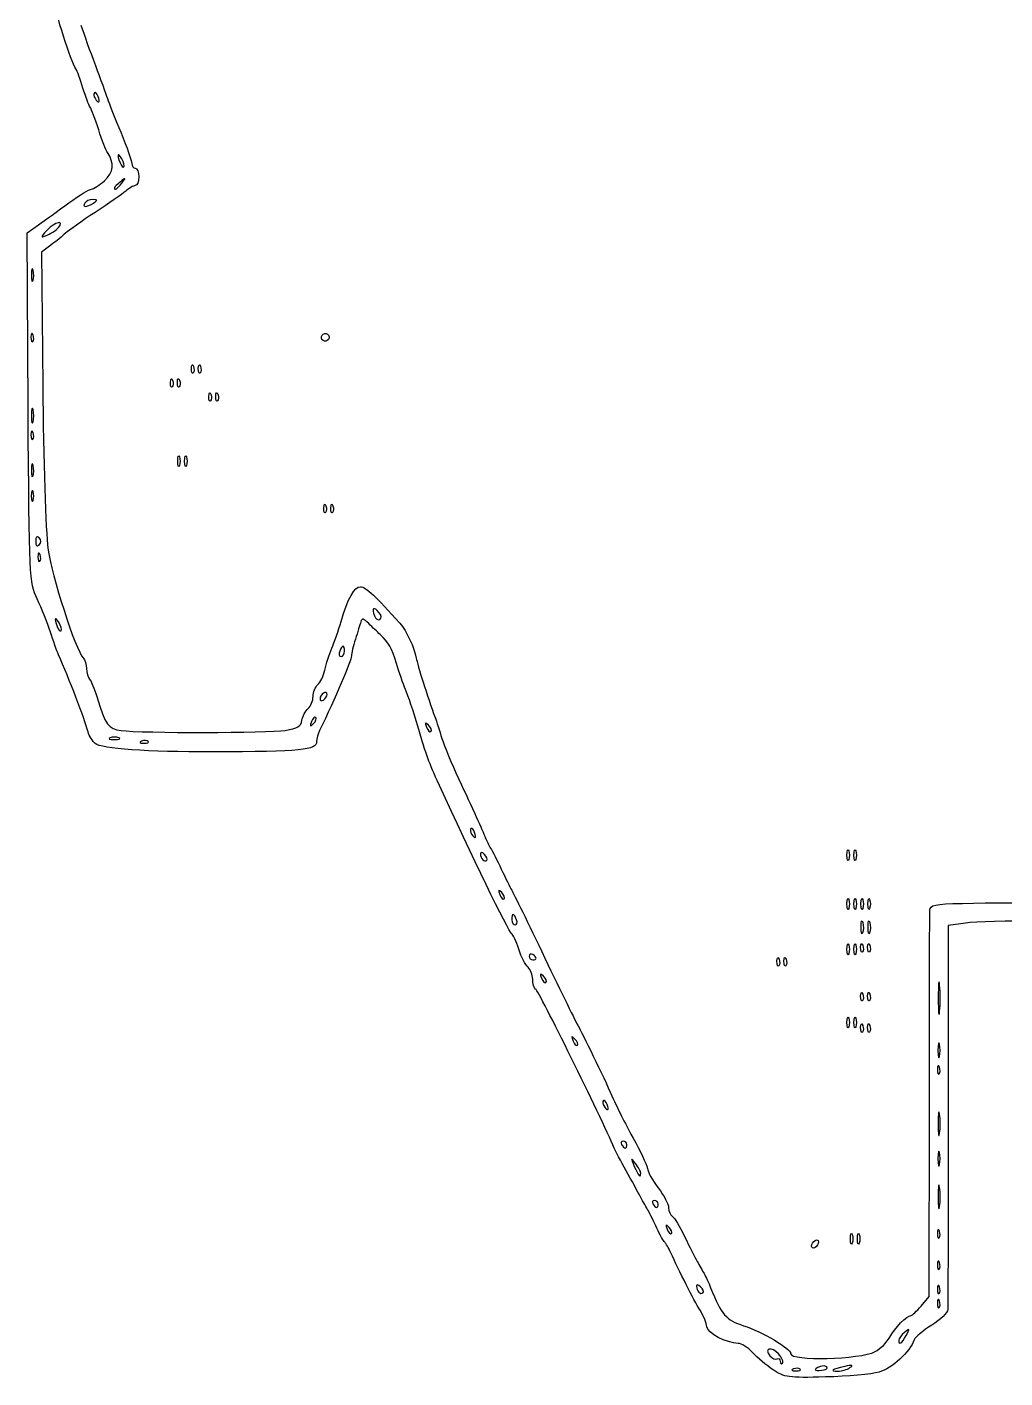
# Model space of a CAD drawing. Extents: x 1 to 569, y 1 to 773.
# Drawn here: x 0.9 to 281.5, y 1.1 to 388.5 of the extents above; entities that cross this region are included whole.
import ezdxf

# ---------------------------------------------------------------- set-up
doc = ezdxf.new("R2010")
doc.units = 0
doc.layers.add('Image', color=7, linetype='CONTINUOUS')

msp = doc.modelspace()

# ---------------------------------------------------------------- linework, layer by layer
at = {"layer": 'Image', "color": 7}
for points in [[(21.345016, 368.541965)], [(28.12199, 350.673887)], [(28.127465, 343.748912)], [(19.999936, 337.998928)], [(10.42245, 331.657541)], [(2.692982, 318.729959)], [(2.683105, 300.186546)], [(85.552511, 298.913643)], [(48.07879, 290.582407)], [(50.078783, 290.582407)], [(42.07881, 286.582422)], [(44.078803, 286.582422)], [(53.078774, 282.582438)], [(55.078768, 282.582438)], [(2.689317, 278.749117)], [(2.683105, 272.186639)], [(44.157753, 263.999162)], [(46.157747, 263.999162)], [(2.692982, 262.730136)], [(2.662272, 255.249188)], [(86.078672, 250.582538)], [(88.07866, 250.582538)], [(4.414272, 241.98494)], [(4.683099, 237.186748)], [(10.12204, 217.674308)], [(101.905736, 220.612491)], [(91.999708, 209.499334)], [(86.999721, 197.117406)], [(83.806607, 190.525857)], [(116.123718, 188.26607)], [(27.249913, 184.661694)], [(35.729052, 183.603537)], [(129.344668, 157.542628)], [(132.182907, 151.216188)], [(236.157136, 150.999522)], [(238.157125, 150.999522)], [(137.123651, 140.266223)], [(236.157136, 136.999564)], [(238.157125, 136.999564)], [(240.157121, 136.999564)], [(242.157117, 136.999564)], [(141.361175, 132.499578)], [(240.194111, 130.49959)], [(242.194092, 130.49959)], [(236.157136, 123.999608)], [(238.157125, 123.999608)], [(240.078221, 124.582934)], [(242.078217, 124.582934)], [(146.999529, 121.440594)], [(216.078298, 120.582949)], [(218.078294, 120.582949)], [(149.123613, 116.2663)], [(262.727631, 113.749638)], [(240.078221, 110.582976)], [(242.078217, 110.582976)], [(236.157136, 102.999675)], [(238.157125, 102.999675)], [(240.078221, 101.583005)], [(242.078217, 101.583005)], [(158.123366, 98.266358)], [(262.688271, 96.74969)], [(262.682226, 90.187211)], [(167.344542, 79.542878)], [(262.715406, 76.749759)], [(172.999449, 67.999785)], [(262.688489, 65.749792)], [(176.999433, 59.808679)], [(262.715406, 55.749826)], [(181.99942, 50.999837)], [(185.123497, 44.266501)], [(262.682226, 43.187337)], [(225.999274, 38.881848)], [(237.157131, 40.999871)], [(239.157127, 40.999871)], [(262.682226, 34.187381)], [(194.182711, 27.21658)], [(262.682226, 27.187405)], [(262.682226, 23.187428)], [(253.12773, 13.249983)], [(216.526197, 7.970299)], [(244.232286, 8.628122)], [(230.397965, 4.163912)], [(236.999241, 4.045712)], [(214.999367, 3.408139)], [(222.728459, 3.604113)]]:
    msp.add_lwpolyline(points, close=True, dxfattribs=at)
for points in [[(1.260191, 279.499115), (0.939403, 329.498958), (4.21969, 331.791648)], [(7.790181, 325.936184), (5.080395, 323.917063), (5.450088, 285.708143)], [(270.118873, 131.516054), (265.211511, 130.841116), (265.184436, 76.67053)], [(257.427758, 21.71183), (259.760408, 24.423664), (259.795508, 78.961622)]]:
    msp.add_lwpolyline(points, dxfattribs=at)
for points in [[(14.965108, 376.49881), (13.566304, 378.572373), (9.050348, 392.678223), (8.402105, 396.998741)], [(16.418932, 388.998764), (17.234036, 386.523772), (19.088993, 381.348789), (20.54106, 377.498804)], [(16.999946, 370.998822), (16.251808, 373.473814), (15.336131, 375.948806), (14.965108, 376.49881)], [(20.54106, 377.498804), (21.993127, 373.648819), (23.54729, 369.373832), (23.994756, 367.998832)], [(19.047748, 365.498842), (18.669594, 366.048838), (17.748083, 368.52383), (16.999946, 370.998822)], [(20.276268, 369.608492), (20.014141, 369.34636), (20.096291, 368.651952), (20.458823, 368.065364)], [(21.345016, 368.541965), (21.019332, 369.390677), (20.538395, 369.870616), (20.276268, 369.608492)], [(20.458823, 368.065364), (21.44487, 366.469909), (22.021198, 366.779861), (21.345016, 368.541965)], [(21.499931, 358.998861), (20.529385, 362.023856), (19.425903, 364.948847), (19.047748, 365.498842)], [(23.994756, 367.998832), (24.442223, 366.623839), (26.201435, 362.174463), (27.904117, 358.111328)], [(23.987809, 352.498886), (23.590022, 353.048882), (22.470477, 355.973873), (21.499931, 358.998861)], [(27.904117, 358.111328), (29.606798, 354.048201), (30.9999, 350.110714), (30.9999, 349.361354)], [(28.12199, 350.673887), (26.943149, 352.701093), (26.658482, 352.052233), (27.623458, 349.537551)], [(23.183738, 344.425605), (25.803448, 346.732657), (26.088468, 349.594416), (23.987809, 352.498886)], [(27.623458, 349.537551), (27.966403, 348.643854), (28.45765, 348.123295), (28.715118, 348.38077)], [(28.715118, 348.38077), (28.972586, 348.638236), (28.70572, 349.670143), (28.12199, 350.673887)], [(30.9999, 349.361354), (30.9999, 348.612009), (31.449899, 347.998901), (31.999898, 347.998901)], [(28.127465, 343.748912), (29.371332, 345.334962), (29.335962, 345.370332), (27.749911, 344.126468)], [(31.999898, 347.998901), (32.549896, 347.998901), (32.999894, 346.873897), (32.999894, 345.498904)], [(32.999894, 345.498904), (32.999894, 344.123911), (32.549896, 342.998914), (31.999898, 342.998914)], [(12.930565, 338.041625), (15.917388, 340.218133), (18.842379, 342.013132), (19.430544, 342.030517)], [(19.430544, 342.030517), (20.018709, 342.047917), (21.707645, 343.125694), (23.183738, 344.425605)], [(29.249906, 341.439564), (28.28741, 340.581927), (24.349922, 337.835031), (20.499934, 335.335349)], [(27.749911, 344.126468), (26.787414, 343.371618), (25.999917, 342.584121), (25.999917, 342.376476)], [(25.999917, 342.376476), (25.999917, 341.553436), (26.8211, 342.083167), (28.127465, 343.748912)], [(31.999898, 342.998914), (31.449899, 342.998914), (30.212403, 342.297202), (29.249906, 341.439564)], [(4.21969, 331.791648), (6.023847, 333.052626), (9.94374, 335.865117), (12.930565, 338.041625)], [(17.499944, 337.998928), (16.717764, 336.733329), (18.04157, 336.733329), (19.999936, 337.998928)], [(19.808954, 338.983615), (18.878916, 338.992015), (17.839862, 338.548924), (17.499944, 337.998928)], [(19.999936, 337.998928), (21.292619, 338.834328), (21.266224, 338.970415), (19.808954, 338.983615)], [(10.42245, 331.657541), (11.097045, 333.415505), (7.992685, 331.900015), (5.999448, 329.498313)], [(20.499934, 335.335349), (16.649947, 332.835652), (12.824959, 330.152543), (11.999962, 329.372875)], [(5.999448, 329.498313), (4.795613, 328.04778), (4.922, 328.006312), (7.276676, 329.079169)], [(7.276676, 329.079169), (8.713974, 329.734044), (10.129572, 330.894313), (10.42245, 331.657541)], [(11.999962, 329.372875), (11.174964, 328.593208), (9.280563, 327.04669), (7.790181, 325.936184)], [(2.692982, 318.729959), (2.439439, 319.702924), (2.215321, 319.148991), (2.194942, 317.498996)], [(2.655928, 315.729969), (2.92985, 316.406999), (2.946525, 317.756995), (2.692982, 318.729959)], [(2.194942, 317.498996), (2.174562, 315.849001), (2.382006, 315.052939), (2.655928, 315.729969)], [(2.078941, 299.582378), (2.03552, 298.528227), (2.271868, 297.937596), (2.604158, 298.269882)], [(2.683105, 300.186546), (2.36388, 300.984274), (2.126924, 300.747327), (2.078941, 299.582378)], [(2.604158, 298.269882), (2.936449, 298.602176), (2.971975, 299.464681), (2.683105, 300.186546)], [(85.552511, 298.913643), (85.230537, 299.434614), (85.393347, 300.124289), (85.914317, 300.446256)], [(87.085131, 298.551844), (86.564168, 298.229863), (85.874485, 298.392672), (85.552511, 298.913643)], [(85.914317, 300.446256), (86.435281, 300.768237), (87.124956, 300.605428), (87.446938, 300.084457)], [(87.446938, 300.084457), (87.768911, 299.563493), (87.606095, 298.873811), (87.085131, 298.551844)], [(48.604008, 289.269911), (48.271717, 288.937625), (48.035369, 289.528255), (48.07879, 290.582407)], [(48.078793, 290.582407), (48.126771, 291.747356), (48.363733, 291.984303), (48.682958, 291.186575)], [(48.682958, 291.186575), (48.971828, 290.46471), (48.936302, 289.602205), (48.604008, 289.269911)], [(50.604002, 289.269911), (50.271711, 288.937625), (50.035363, 289.528255), (50.078783, 290.582407)], [(50.078786, 290.582407), (50.126764, 291.747356), (50.363727, 291.984303), (50.682951, 291.186575)], [(50.682951, 291.186575), (50.971822, 290.46471), (50.936295, 289.602205), (50.604002, 289.269911)], [(42.078813, 286.582422), (42.12679, 287.747371), (42.363752, 287.984318), (42.682978, 287.18659)], [(42.682978, 287.18659), (42.971847, 286.464725), (42.936321, 285.602213), (42.604028, 285.269927)], [(44.078806, 286.582422), (44.126783, 287.747371), (44.363746, 287.984318), (44.682971, 287.18659)], [(44.682971, 287.18659), (44.971841, 286.464725), (44.936314, 285.602213), (44.604021, 285.269927)], [(5.450088, 285.708143), (5.65342, 264.693233), (6.32265, 243.674227), (6.937266, 238.999245)], [(42.604028, 285.269927), (42.271737, 284.93764), (42.035388, 285.528263), (42.07881, 286.582422)], [(44.604021, 285.269927), (44.271731, 284.93764), (44.035382, 285.528263), (44.078803, 286.582422)], [(53.078777, 282.582438), (53.126754, 283.747379), (53.363717, 283.984333), (53.682942, 283.186606)], [(53.682942, 283.186606), (53.971812, 282.464733), (53.936285, 281.602228), (53.603993, 281.269942)], [(55.078771, 282.582438), (55.126748, 283.747379), (55.36371, 283.984333), (55.682936, 283.186606)], [(55.682936, 283.186606), (55.971806, 282.464733), (55.936279, 281.602228), (55.603986, 281.269942)], [(3.875037, 224.499286), (1.595383, 229.467885), (1.578965, 229.813214), (1.260191, 279.499115)], [(2.689315, 278.749117), (2.43779, 279.711612), (2.231996, 278.924114), (2.231996, 276.999126)], [(53.603993, 281.269942), (53.271702, 280.937648), (53.035353, 281.528279), (53.078774, 282.582438)], [(55.603986, 281.269942), (55.271695, 280.937648), (55.035347, 281.528279), (55.078768, 282.582438)], [(2.231996, 276.999126), (2.231996, 275.074129), (2.43779, 274.286632), (2.689317, 275.249126)], [(2.689317, 275.249126), (2.940844, 276.211628), (2.940844, 277.786623), (2.689317, 278.749117)], [(2.078941, 271.58247), (2.03552, 270.528311), (2.271868, 269.937681), (2.604158, 270.269975)], [(2.683105, 272.186639), (2.36388, 272.984366), (2.126924, 272.747419), (2.078941, 271.58247)], [(2.604158, 270.269975), (2.936449, 270.602261), (2.971975, 271.464773), (2.683105, 272.186639)], [(2.692982, 262.730136), (2.439439, 263.703101), (2.215321, 263.149167), (2.194942, 261.499173)], [(44.157753, 263.999162), (44.157753, 265.374155), (44.384726, 265.936654), (44.662138, 265.249161)], [(44.662138, 262.749164), (44.384726, 262.061671), (44.157753, 262.624169), (44.157753, 263.999162)], [(44.662138, 265.249161), (44.939549, 264.56166), (44.939549, 263.436664), (44.662138, 262.749164)], [(46.157747, 263.999162), (46.157747, 265.374155), (46.38472, 265.936654), (46.662132, 265.249161)], [(46.662132, 262.749164), (46.38472, 262.061671), (46.157747, 262.624169), (46.157747, 263.999162)], [(46.662132, 265.249161), (46.939542, 264.56166), (46.939542, 263.436664), (46.662132, 262.749164)], [(2.194942, 261.499173), (2.174562, 259.849178), (2.382006, 259.053116), (2.655928, 259.730146)], [(2.655928, 259.730146), (2.92985, 260.407176), (2.946525, 261.757172), (2.692982, 262.730136)], [(2.662272, 255.249188), (2.384861, 255.936688), (2.157888, 255.37419), (2.157888, 253.999197)], [(2.157888, 253.999197), (2.157888, 252.624196), (2.384861, 252.061698), (2.662272, 252.749198)], [(2.662272, 252.749198), (2.939684, 253.436699), (2.939684, 254.561695), (2.662272, 255.249188)], [(86.078672, 250.582538), (86.126672, 251.747479), (86.363611, 251.984433), (86.68284, 251.186706)], [(88.078668, 250.582538), (88.126668, 251.747479), (88.363607, 251.984433), (88.682829, 251.186706)], [(86.603888, 249.270042), (86.271594, 248.937748), (86.035247, 249.528379), (86.078672, 250.582538)], [(86.68284, 251.186706), (86.971709, 250.464833), (86.936182, 249.602328), (86.603888, 249.270042)], [(88.603884, 249.270042), (88.27159, 248.937748), (88.035243, 249.528379), (88.07866, 250.582538)], [(88.682829, 251.186706), (88.971698, 250.464833), (88.93617, 249.602328), (88.603884, 249.270042)], [(4.414272, 241.98494), (3.766655, 242.632563), (3.42856, 242.294472), (3.42856, 240.999233)], [(3.42856, 240.999233), (3.42856, 239.704003), (3.766655, 239.365911), (4.414272, 240.013527)], [(4.414272, 240.013527), (5.061889, 240.661134), (5.061889, 241.337332), (4.414272, 241.98494)], [(4.078934, 236.58258), (4.035513, 235.528421), (4.271861, 234.937798), (4.604152, 235.270084)], [(4.683099, 237.186748), (4.363874, 237.984476), (4.126918, 237.747529), (4.078934, 236.58258)], [(4.604152, 235.270084), (4.936442, 235.602371), (4.971969, 236.464883), (4.683099, 237.186748)], [(6.937266, 238.999245), (7.96904, 231.151217), (14.825833, 209.908233), (17.088642, 207.54934)], [(91.047871, 217.99929), (92.981297, 224.654686), (94.852429, 227.999255), (96.642388, 227.999255)], [(96.642388, 227.999255), (98.028174, 227.999255), (101.261736, 224.971695), (107.856787, 217.499289)], [(7.634898, 214.999322), (6.828707, 217.474314), (5.136769, 221.7493), (3.875037, 224.499286)], [(101.905736, 220.612491), (100.442858, 222.375143), (99.732813, 221.858305), (100.580925, 219.648174)], [(10.12204, 217.674308), (8.943199, 219.701514), (8.658533, 219.052654), (9.623508, 216.537972)], [(10.715168, 215.38119), (10.972636, 215.638657), (10.70577, 216.670564), (10.12204, 217.674308)], [(88.361132, 210.329154), (89.119845, 212.072733), (90.328878, 215.524297), (91.047871, 217.99929)], [(96.66992, 217.906717), (96.456629, 217.132652), (95.768573, 214.892372), (95.140908, 212.928323)], [(98.980693, 217.406724), (97.462368, 218.912764), (96.976122, 219.017974), (96.66992, 217.906717)], [(102.201663, 214.297211), (101.487763, 214.958372), (100.038332, 216.357657), (98.980693, 217.406724)], [(100.580925, 219.648174), (100.926494, 218.747615), (101.633945, 218.273271), (102.15301, 218.594075)], [(102.15301, 218.594075), (102.715711, 218.941849), (102.615864, 219.756841), (101.905736, 220.612491)], [(107.856787, 217.499289), (109.854931, 215.235323), (112.104594, 210.479881), (112.587472, 207.499323)], [(9.982703, 208.49934), (9.497602, 209.599339), (8.44109, 212.52433), (7.634898, 214.999322)], [(9.623508, 216.537972), (9.966453, 215.644275), (10.4577, 215.123716), (10.715168, 215.38119)], [(106.894998, 205.99935), (105.561495, 210.462796), (104.702912, 211.980769), (102.201663, 214.297211)], [(86.370173, 204.101594), (86.706487, 205.783164), (87.60242, 208.58556), (88.361132, 210.329154)], [(90.638087, 209.499334), (90.321498, 208.674337), (90.498355, 207.999339), (91.031094, 207.999339)], [(91.606694, 210.999329), (91.390537, 210.999329), (90.954661, 210.324332), (90.638087, 209.499334)], [(91.031094, 207.999339), (91.563832, 207.999339), (91.999708, 208.674337), (91.999708, 209.499334)], [(91.999708, 209.499334), (91.999708, 210.324332), (91.822851, 210.999329), (91.606694, 210.999329)], [(95.140908, 212.928323), (94.513242, 210.964282), (93.999697, 208.821891), (93.999697, 208.167443)], [(18.470358, 186.339716), (17.386247, 190.196736), (12.973633, 201.717224), (9.982703, 208.49934)], [(17.088642, 207.54934), (17.589856, 207.026847), (17.999942, 205.654352), (17.999942, 204.499355)], [(93.999697, 208.167443), (93.999697, 206.832088), (89.288624, 195.809448), (84.851428, 186.762977)], [(109.526912, 198.499374), (108.818794, 200.149369), (107.634428, 203.524358), (106.894998, 205.99935)], [(112.587472, 207.499323), (112.869771, 205.756824), (115.820982, 196.479473), (117.9953, 190.499375)], [(17.999942, 204.499355), (17.999942, 203.344359), (18.39558, 201.971863), (18.879138, 201.449362)], [(84.379215, 199.899327), (85.137927, 200.529003), (86.03386, 202.420024), (86.370173, 204.101594)], [(18.879138, 201.449362), (19.362694, 200.926862), (20.305876, 198.699369), (20.975096, 196.499378)], [(82.999737, 196.499356), (82.999737, 197.739664), (83.620502, 199.269644), (84.379215, 199.899327)], [(86.999721, 197.117406), (86.999721, 197.667402), (86.549723, 197.839294), (85.999727, 197.499373)], [(113.026086, 187.999401), (111.809665, 192.124387), (110.23503, 196.84938), (109.526912, 198.499374)], [(20.975096, 196.499378), (23.498927, 188.202545), (24.189418, 187.236608), (27.947469, 186.745667)], [(81.559771, 193.049202), (82.351754, 193.706477), (82.999737, 195.259047), (82.999737, 196.499356)], [(85.999727, 197.499373), (85.449724, 197.159459), (84.999725, 196.431346), (84.999725, 195.88135)], [(84.999725, 195.88135), (84.999725, 195.331355), (85.449724, 195.159463), (85.999727, 195.499384)], [(85.999727, 195.499384), (86.549723, 195.839298), (86.999721, 196.567411), (86.999721, 197.117406)], [(79.809779, 189.676778), (79.980299, 190.874329), (80.767796, 192.391926), (81.559771, 193.049202)], [(83.806607, 190.525857), (83.498718, 190.833746), (82.939557, 190.278748), (82.564026, 189.292531)], [(83.123824, 188.732733), (83.807237, 189.411069), (84.114488, 190.217968), (83.806607, 190.525857)], [(117.9953, 190.499375), (118.395258, 189.399376), (119.277248, 186.699385), (119.955276, 184.499394)], [(20.479839, 183.016102), (19.708492, 183.656254), (18.804226, 185.151885), (18.470358, 186.339716)], [(27.947469, 186.745667), (33.734799, 185.989609), (70.118904, 186.025872), (74.99976, 186.792542)], [(74.99976, 186.792542), (78.590036, 187.356503), (79.562423, 187.939581), (79.809779, 189.676778)], [(82.564026, 189.292531), (82.021342, 187.867333), (82.136212, 187.752471), (83.123824, 188.732733)], [(84.851428, 186.762977), (84.382995, 185.807938), (83.999731, 184.375772), (83.999731, 183.580377)], [(119.250106, 170.99946), (116.011211, 178.108282), (115.66016, 179.067132), (113.026086, 187.999401)], [(116.123718, 188.26607), (115.136099, 189.246332), (115.021244, 189.131469), (115.56392, 187.706271)], [(115.56392, 187.706271), (115.939451, 186.720055), (116.498604, 186.165056), (116.806494, 186.472945)], [(116.806494, 186.472945), (117.114383, 186.780834), (116.807139, 187.587734), (116.123718, 188.26607)], [(53.999827, 180.618434), (35.613023, 180.568109), (22.280376, 181.521784), (20.479839, 183.016102)], [(24.749921, 184.661694), (24.062423, 184.384285), (24.624921, 184.157305), (25.999917, 184.157305)], [(27.249913, 184.661694), (26.562415, 184.939103), (25.437419, 184.939103), (24.749921, 184.661694)], [(25.999917, 184.157305), (27.374912, 184.157305), (27.937411, 184.384285), (27.249913, 184.661694)], [(33.812391, 183.682474), (33.014661, 183.36326), (33.251618, 183.126299), (34.416557, 183.078321)], [(35.729052, 183.603575), (35.396761, 183.935869), (34.534264, 183.971388), (33.812391, 183.682474)], [(34.416557, 183.078321), (35.470719, 183.034896), (36.061343, 183.271251), (35.729052, 183.603537)], [(83.999731, 183.580377), (83.999731, 181.097068), (79.869164, 180.689249), (53.999827, 180.618434)], [(119.955276, 184.499394), (120.633311, 182.299396), (122.774464, 177.124413), (124.713411, 172.999426)], [(139.928514, 128.543491), (139.046382, 129.088679), (128.186027, 151.386678), (119.250106, 170.99946)], [(124.713411, 172.999426), (128.800395, 164.304576), (131.596476, 158.130709), (132.412504, 155.999486)], [(129.344668, 157.542628), (129.018974, 158.391348), (128.538038, 158.871286), (128.275922, 158.609155)], [(128.275922, 158.609155), (128.01379, 158.347031), (128.095937, 157.652623), (128.458471, 157.066035)], [(128.458471, 157.066035), (129.444516, 155.47058), (130.020844, 155.780524), (129.344668, 157.542628)], [(132.412504, 155.999486), (132.728395, 155.174488), (133.407863, 153.824492), (133.922451, 152.999495)], [(132.182907, 151.216188), (131.465347, 151.933749), (130.999583, 151.992788), (130.999583, 151.366188)], [(130.999583, 151.366188), (130.999583, 150.031417), (132.182187, 148.848806), (132.849572, 149.516199)], [(132.849572, 149.516199), (133.133746, 149.800358), (132.833747, 150.565355), (132.182907, 151.216188)], [(133.922451, 152.999495), (134.437032, 152.174498), (135.812048, 149.474506), (136.978031, 146.999514)], [(236.157136, 150.999522), (236.157136, 152.374515), (236.384116, 152.937013), (236.661525, 152.24952)], [(236.661525, 152.24952), (236.938934, 151.56202), (236.938934, 150.437023), (236.661525, 149.749523)], [(238.157125, 150.999522), (238.157125, 152.374515), (238.384104, 152.937013), (238.661513, 152.24952)], [(238.661513, 152.24952), (238.938922, 151.56202), (238.938922, 150.437023), (238.661513, 149.749523)], [(236.661525, 149.749523), (236.384116, 149.06203), (236.157136, 149.624528), (236.157136, 150.999522)], [(238.661513, 149.749523), (238.384104, 149.06203), (238.157125, 149.624528), (238.157125, 150.999522)], [(136.978031, 146.999514), (138.144015, 144.524522), (139.490246, 141.824531), (139.969644, 140.999534)], [(137.123651, 140.266223), (136.136032, 141.246485), (136.021177, 141.131623), (136.563853, 139.706425)], [(136.563853, 139.706425), (136.939384, 138.720208), (137.498537, 138.16521), (137.806426, 138.473099)], [(137.806426, 138.473099), (138.114315, 138.780988), (137.807071, 139.587888), (137.123651, 140.266223)], [(139.969644, 140.999534), (140.449043, 140.174536), (144.734124, 131.399564), (149.492064, 121.499596)], [(236.157136, 136.999564), (236.157136, 138.374564), (236.384116, 138.937063), (236.661525, 138.249562)], [(236.661525, 135.749573), (236.384116, 135.062073), (236.157136, 135.624571), (236.157136, 136.999564)], [(236.661525, 138.249562), (236.938934, 137.562062), (236.938934, 136.437066), (236.661525, 135.749573)], [(238.157125, 136.999564), (238.157125, 138.374564), (238.384104, 138.937063), (238.661513, 138.249562)], [(238.661513, 135.749573), (238.384104, 135.062073), (238.157125, 135.624571), (238.157125, 136.999564)], [(238.661513, 138.249562), (238.938922, 137.562062), (238.938922, 136.437066), (238.661513, 135.749573)], [(240.157121, 136.999564), (240.157121, 138.374564), (240.3841, 138.937063), (240.661509, 138.249562)], [(240.661509, 135.749573), (240.3841, 135.062073), (240.157121, 135.624571), (240.157121, 136.999564)], [(240.661509, 138.249562), (240.938919, 137.562062), (240.938919, 136.437066), (240.661509, 135.749573)], [(242.157117, 136.999564), (242.157117, 138.374564), (242.384096, 138.937063), (242.661506, 138.249562)], [(242.661506, 135.749573), (242.384096, 135.062073), (242.157117, 135.624571), (242.157117, 136.999564)], [(242.661506, 138.249562), (242.938915, 137.562062), (242.938915, 136.437066), (242.661506, 135.749573)], [(259.914885, 135.223615), (259.98741, 136.707327), (261.288551, 136.980536), (269.249108, 137.183508)], [(269.249108, 137.183508), (285.505808, 137.598002), (311.799869, 137.289948), (313.426036, 136.665927)], [(140.39256, 133.999573), (140.176411, 133.999573), (139.999554, 133.324576), (139.999554, 132.499578)], [(139.999554, 132.499578), (139.999554, 131.674581), (140.43543, 130.999583), (140.968169, 130.999583)], [(141.361175, 132.499578), (141.044586, 133.324576), (140.608717, 133.999573), (140.39256, 133.999573)], [(140.968169, 130.999583), (141.500899, 130.999583), (141.677756, 131.674581), (141.361175, 132.499578)], [(240.194178, 130.49959), (240.214578, 132.149584), (240.438678, 132.703518), (240.692222, 131.730553)], [(240.692222, 131.730553), (240.945759, 130.757589), (240.929086, 129.407593), (240.655097, 128.730563)], [(242.194175, 130.49959), (242.214574, 132.149584), (242.438674, 132.703518), (242.69221, 131.730553)], [(242.69221, 131.730553), (242.945755, 130.757589), (242.929082, 129.407593), (242.655086, 128.730563)], [(259.795508, 78.961622), (259.814783, 108.957491), (259.868483, 134.275393), (259.914885, 135.223615)], [(308.664039, 131.667883), (307.887334, 132.444603), (275.955646, 132.318814), (270.118873, 131.516054)], [(141.987723, 124.035428), (141.249965, 126.270863), (140.323321, 128.299494), (139.928514, 128.543491)], [(240.655097, 128.730563), (240.381168, 128.053532), (240.173726, 128.849595), (240.194111, 130.49959)], [(242.655086, 128.730563), (242.381156, 128.053532), (242.173715, 128.849595), (242.194092, 130.49959)], [(144.664314, 118.862867), (143.929947, 119.47233), (142.725481, 121.799985), (141.987723, 124.035428)], [(236.157136, 123.999608), (236.157136, 125.374601), (236.384116, 125.937099), (236.661525, 125.249606)], [(236.661525, 122.749609), (236.384116, 122.062117), (236.157136, 122.624615), (236.157136, 123.999608)], [(236.661525, 125.249606), (236.938934, 124.562106), (236.938934, 123.43711), (236.661525, 122.749609)], [(238.157125, 123.999608), (238.157125, 125.374601), (238.384104, 125.937099), (238.661513, 125.249606)], [(238.661513, 122.749609), (238.384104, 122.062117), (238.157125, 122.624615), (238.157125, 123.999608)], [(238.661513, 125.249606), (238.938922, 124.562106), (238.938922, 123.43711), (238.661513, 122.749609)], [(240.603437, 123.270438), (240.271143, 122.938151), (240.034804, 123.528782), (240.078221, 124.582934)], [(240.078184, 124.582934), (240.126184, 125.747882), (240.363123, 125.984829), (240.682337, 125.187102)], [(240.682337, 125.187102), (240.971206, 124.465236), (240.935686, 123.602732), (240.603437, 123.270438)], [(242.603433, 123.270438), (242.271132, 122.938151), (242.034793, 123.528782), (242.078217, 124.582934)], [(242.078172, 124.582934), (242.126172, 125.747882), (242.363111, 125.984829), (242.682333, 125.187102)], [(242.682333, 125.187102), (242.971202, 124.465236), (242.935682, 123.602732), (242.603433, 123.270438)], [(145.999535, 122.499613), (145.449532, 122.839534), (144.999533, 122.641092), (144.999533, 122.058637)], [(144.999533, 122.058637), (144.999533, 121.476174), (145.449532, 120.999618), (145.999535, 120.999618)], [(146.999529, 121.440594), (146.999529, 121.683135), (146.549531, 122.159691), (145.999535, 122.499613)], [(145.999535, 120.999618), (146.549531, 120.999618), (146.999529, 121.198059), (146.999529, 121.440594)], [(149.492064, 121.499596), (154.249989, 111.59962), (158.55064, 102.824648), (159.049073, 101.999651)], [(216.603514, 119.270453), (216.27122, 118.938167), (216.034881, 119.52879), (216.078298, 120.582949)], [(216.078261, 120.582949), (216.126261, 121.747898), (216.3632, 121.984844), (216.682414, 121.187117)], [(216.682414, 121.187117), (216.971283, 120.465252), (216.935763, 119.60274), (216.603514, 119.270453)], [(218.60351, 119.270453), (218.271209, 118.938167), (218.034869, 119.52879), (218.078294, 120.582949)], [(218.078249, 120.582949), (218.126249, 121.747898), (218.363188, 121.984844), (218.68241, 121.187117)], [(218.68241, 121.187117), (218.971279, 120.465252), (218.935759, 119.60274), (218.60351, 119.270453)], [(145.999535, 115.436203), (145.999535, 116.711401), (145.398682, 118.253396), (144.664314, 118.862867)], [(149.123613, 116.2663), (148.135993, 117.246562), (148.021139, 117.1317), (148.563814, 115.706502)], [(149.806388, 114.473176), (150.114277, 114.781065), (149.807033, 115.587965), (149.123613, 116.2663)], [(146.845742, 112.594694), (146.380324, 112.882334), (145.999535, 114.161019), (145.999535, 115.436203)], [(169.392725, 66.99979), (165.654077, 75.859602), (147.771157, 112.022754), (146.845742, 112.594694)], [(148.563814, 115.706502), (148.939346, 114.720285), (149.498499, 114.165287), (149.806388, 114.473176)], [(262.727631, 113.749638), (262.511879, 115.812132), (262.335368, 114.124637), (262.335368, 109.99965)], [(262.727631, 106.249662), (262.943368, 108.312156), (262.943368, 111.687145), (262.727631, 113.749638)], [(240.603437, 109.27048), (240.271143, 108.938194), (240.034804, 109.528824), (240.078221, 110.582976)], [(240.078184, 110.582976), (240.126184, 111.747925), (240.363123, 111.984871), (240.682337, 111.187144)], [(240.682337, 111.187144), (240.971206, 110.465279), (240.935686, 109.602774), (240.603437, 109.27048)], [(242.603433, 109.27048), (242.271132, 108.938194), (242.034793, 109.528824), (242.078217, 110.582976)], [(242.078172, 110.582976), (242.126172, 111.747925), (242.363111, 111.984871), (242.682333, 111.187144)], [(242.682333, 111.187144), (242.971202, 110.465279), (242.935682, 109.602774), (242.603433, 109.27048)], [(262.335368, 109.99965), (262.335368, 105.874664), (262.511879, 104.187169), (262.727631, 106.249662)], [(236.157136, 102.999675), (236.157136, 104.374668), (236.384116, 104.937167), (236.661525, 104.249666)], [(238.157125, 102.999675), (238.157125, 104.374668), (238.384104, 104.937167), (238.661513, 104.249666)], [(159.049073, 101.999651), (160.071927, 100.306629), (166.35861, 87.32249), (168.732667, 81.99972)], [(236.661525, 101.749677), (236.384116, 101.062176), (236.157136, 101.624675), (236.157136, 102.999675)], [(236.661525, 104.249666), (236.938934, 103.562173), (236.938934, 102.437177), (236.661525, 101.749677)], [(238.661513, 101.749677), (238.384104, 101.062176), (238.157125, 101.624675), (238.157125, 102.999675)], [(238.661513, 104.249666), (238.938922, 103.562173), (238.938922, 102.437177), (238.661513, 101.749677)], [(240.603437, 100.270509), (240.271143, 99.938223), (240.034804, 100.528853), (240.078221, 101.583005)], [(240.078184, 101.583005), (240.126184, 102.747954), (240.363123, 102.9849), (240.682337, 102.187173)], [(240.682337, 102.187173), (240.971206, 101.465308), (240.935686, 100.602803), (240.603437, 100.270509)], [(242.603433, 100.270509), (242.271132, 99.938223), (242.034793, 100.528853), (242.078217, 101.583005)], [(242.078172, 101.583005), (242.126172, 102.747954), (242.363111, 102.9849), (242.682333, 102.187173)], [(242.682333, 102.187173), (242.971202, 101.465308), (242.935682, 100.602803), (242.603433, 100.270509)], [(158.123366, 98.266358), (157.135747, 99.246612), (157.020885, 99.131758), (157.563568, 97.70656)], [(157.563568, 97.70656), (157.939092, 96.720343), (158.498253, 96.165345), (158.806142, 96.473234)], [(158.806142, 96.473234), (159.114031, 96.781123), (158.806779, 97.588023), (158.123366, 98.266358)], [(262.688271, 96.74969), (262.436737, 97.712192), (262.230938, 96.924695), (262.230938, 94.999698)], [(262.230938, 94.999698), (262.230938, 93.074702), (262.436737, 92.287205), (262.688271, 93.249706)], [(262.688271, 93.249706), (262.939791, 94.212201), (262.939791, 95.787196), (262.688271, 96.74969)], [(262.078111, 89.583043), (262.034686, 88.528892), (262.27104, 87.938261), (262.603327, 88.270547)], [(262.682271, 90.187211), (262.36305, 90.984939), (262.126088, 90.747992), (262.078111, 89.583043)], [(262.603327, 88.270547), (262.935621, 88.602841), (262.971141, 89.465346), (262.682226, 90.187211)], [(168.732667, 81.99972), (170.809043, 77.344372), (171.488743, 75.995787), (175.545345, 68.482633)], [(166.275795, 80.609404), (166.013671, 80.347273), (166.095818, 79.652865), (166.458345, 79.066277)], [(167.344542, 79.542878), (167.018855, 80.391598), (166.537919, 80.871536), (166.275795, 80.609404)], [(166.458345, 79.066277), (167.444396, 77.470822), (168.020725, 77.780773), (167.344542, 79.542878)], [(262.715406, 76.749759), (262.48629, 78.262249), (262.29882, 77.024753), (262.29882, 73.999766)], [(262.29882, 73.999766), (262.29882, 70.974778), (262.48629, 69.737282), (262.715406, 71.249772)], [(262.715406, 71.249772), (262.944538, 72.76227), (262.944538, 75.237262), (262.715406, 76.749759)], [(265.184436, 76.67053), (265.169511, 46.876695), (265.121736, 21.701331), (265.078244, 20.725284)], [(172.804254, 60.499809), (171.276044, 63.249802), (169.740859, 66.174793), (169.392725, 66.99979)], [(171.940429, 68.999779), (171.357974, 68.999779), (171.159532, 68.549781), (171.499453, 67.999785)], [(171.499453, 67.999785), (171.839367, 67.449789), (172.315931, 66.99979), (172.558465, 66.99979)], [(172.999449, 67.999785), (172.999449, 68.549781), (172.522885, 68.999779), (171.940429, 68.999779)], [(172.558465, 66.99979), (172.801007, 66.99979), (172.999449, 67.449789), (172.999449, 67.999785)], [(175.545345, 68.482633), (177.445089, 64.964169), (179.011947, 61.503651), (179.027247, 60.792608)], [(262.688489, 65.749792), (262.436962, 66.712286), (262.231163, 65.924789), (262.231163, 63.9998)], [(175.483186, 62.558672), (174.077195, 64.358659), (174.052505, 64.299837), (175.143699, 61.749807)], [(176.999433, 59.808679), (176.999433, 60.253562), (176.317123, 61.491058), (175.483186, 62.558672)], [(262.231163, 63.9998), (262.231163, 62.074804), (262.436962, 61.287306), (262.688489, 62.249801)], [(262.688489, 62.249801), (262.940008, 63.212303), (262.940008, 64.787298), (262.688489, 65.749792)], [(176.946551, 52.999833), (176.196508, 54.374826), (174.332472, 57.749815), (172.804254, 60.499809)], [(175.143699, 61.749807), (176.321105, 58.998321), (176.999433, 58.288778), (176.999433, 59.808679)], [(179.027247, 60.792608), (179.042547, 60.081558), (180.392542, 57.732138), (182.027237, 55.571665)], [(182.027237, 55.571665), (183.661932, 53.411191), (184.99941, 50.850257), (184.99941, 49.880698)], [(262.715406, 55.749826), (262.48629, 57.262317), (262.29882, 56.024821), (262.29882, 52.999833)], [(262.715406, 50.249839), (262.944538, 51.762337), (262.944538, 54.237329), (262.715406, 55.749826)], [(179.174959, 48.999848), (178.699385, 49.824845), (177.696601, 51.62484), (176.946551, 52.999833)], [(180.940401, 51.999839), (180.357945, 51.999839), (180.159503, 51.54984), (180.499425, 50.999837)], [(180.499425, 50.999837), (180.839338, 50.449841), (181.315902, 49.999842), (181.558436, 49.999842)], [(181.99942, 50.999837), (181.99942, 51.54984), (181.522856, 51.999839), (180.940401, 51.999839)], [(181.558436, 49.999842), (181.800978, 49.999842), (181.99942, 50.449841), (181.99942, 50.999837)], [(262.29882, 52.999833), (262.29882, 49.974845), (262.48629, 48.737349), (262.715406, 50.249839)], [(181.631906, 43.999862), (180.756164, 45.924858), (179.650525, 48.174851), (179.174959, 48.999848)], [(184.99941, 49.880698), (184.99941, 48.911131), (185.474849, 47.824024), (186.055932, 47.464888)], [(186.055932, 47.464888), (186.637022, 47.105759), (188.220935, 44.49171), (189.575731, 41.655887)], [(183.863389, 39.999877), (183.511835, 40.274871), (182.507663, 42.074865), (181.631906, 43.999862)], [(185.123497, 44.266501), (184.135878, 45.246755), (184.021023, 45.1319), (184.563699, 43.706703)], [(184.563699, 43.706703), (184.93923, 42.720486), (185.498384, 42.165487), (185.806273, 42.473377)], [(185.806273, 42.473377), (186.114162, 42.781266), (185.806918, 43.588165), (185.123497, 44.266501)], [(237.157131, 40.999871), (237.157131, 42.374864), (237.38411, 42.937363), (237.661519, 42.24987)], [(239.157127, 40.999871), (239.157127, 42.374864), (239.384106, 42.937363), (239.661515, 42.24987)], [(262.682271, 43.187337), (262.36305, 43.985064), (262.126088, 43.74811), (262.078111, 42.583169)], [(262.603327, 41.270673), (262.935621, 41.602959), (262.971141, 42.465464), (262.682226, 43.187337)], [(185.621646, 36.999879), (185.006168, 38.37488), (184.214958, 39.724875), (183.863389, 39.999877)], [(189.575731, 41.655887), (190.930526, 38.820078), (192.551046, 35.599866), (193.176881, 34.499867)], [(225.999274, 38.881848), (225.999274, 39.431844), (226.449272, 40.159956), (226.999276, 40.49987)], [(226.999276, 38.499874), (226.449272, 38.15996), (225.999274, 38.331845), (225.999274, 38.881848)], [(226.999276, 40.49987), (227.549271, 40.839792), (227.99927, 40.6679), (227.99927, 40.117904)], [(227.99927, 40.117904), (227.99927, 39.567908), (227.549271, 38.839796), (226.999276, 38.499874)], [(237.661519, 39.749873), (237.38411, 39.06238), (237.157131, 39.624878), (237.157131, 40.999871)], [(237.661519, 42.24987), (237.938928, 41.562369), (237.938928, 40.437373), (237.661519, 39.749873)], [(239.661515, 39.749873), (239.384106, 39.06238), (239.157127, 39.624878), (239.157127, 40.999871)], [(239.661515, 42.24987), (239.938924, 41.562369), (239.938924, 40.437373), (239.661515, 39.749873)], [(262.078111, 42.583169), (262.034686, 41.52901), (262.27104, 40.938379), (262.603327, 41.270673)], [(194.005216, 20.499909), (192.222045, 23.394728), (187.933386, 31.835336), (185.621646, 36.999879)], [(262.682271, 34.187381), (262.36305, 34.985108), (262.126088, 34.748161), (262.078111, 33.583212)], [(193.176881, 34.499867), (193.802717, 33.399868), (194.700307, 31.824873), (195.171515, 30.999876)], [(195.171515, 30.999876), (195.642724, 30.174878), (196.484431, 28.352309), (197.041979, 26.949724)], [(262.078111, 33.583212), (262.034686, 32.529061), (262.27104, 31.93843), (262.603327, 32.270717)], [(262.603327, 32.270717), (262.935621, 32.603011), (262.971141, 33.465515), (262.682226, 34.187381)], [(194.182711, 27.21658), (193.465151, 27.934141), (192.99938, 27.99318), (192.99938, 27.36658)], [(192.99938, 27.36658), (192.99938, 26.031809), (194.181991, 24.849198), (194.849376, 25.516591)], [(194.849376, 25.516591), (195.133543, 25.80075), (194.833551, 26.565747), (194.182711, 27.21658)], [(262.682271, 27.187405), (262.36305, 27.985133), (262.126088, 27.748186), (262.078111, 26.583237)], [(262.603327, 25.270742), (262.935621, 25.603028), (262.971141, 26.46554), (262.682226, 27.187405)], [(197.041979, 26.949724), (200.113669, 19.222438), (201.455272, 17.679468), (206.499336, 16.073124)], [(262.078111, 26.583237), (262.034686, 25.529078), (262.27104, 24.938455), (262.603327, 25.270742)], [(262.682271, 23.187428), (262.36305, 23.985156), (262.126088, 23.748201), (262.078111, 22.583253)], [(195.926283, 15.763375), (195.886083, 16.718496), (195.021606, 18.849915), (194.005216, 20.499909)], [(254.558582, 18.999914), (254.853677, 18.999914), (256.144812, 20.22031), (257.427758, 21.71183)], [(265.078244, 20.725284), (265.034369, 19.739562), (262.99361, 17.739243), (260.487276, 16.225373)], [(262.078111, 22.583253), (262.034686, 21.529131), (262.27104, 20.938508), (262.603327, 21.270757)], [(262.603327, 21.270757), (262.935621, 21.603081), (262.971141, 22.465578), (262.682226, 23.187428)], [(204.947156, 10.99999), (201.693674, 10.99999), (196.000232, 14.006355), (195.926283, 15.763375)], [(206.499336, 16.073124), (211.908762, 14.350304), (219.999293, 9.544394), (219.999293, 8.053849)], [(248.403525, 12.766909), (249.756228, 15.337526), (253.372791, 18.999914), (254.558582, 18.999914)], [(260.487276, 16.225373), (258.005729, 14.726503), (255.739596, 12.825034), (255.451425, 12.000037)], [(244.232286, 8.628122), (245.735476, 9.40122), (247.612525, 11.263689), (248.403525, 12.766909)], [(255.451425, 12.000037), (254.261486, 8.593097), (249.009208, 3.779763), (245.359224, 2.751291)], [(252.662911, 14.12748), (251.747861, 13.372682), (250.999199, 12.360185), (250.999199, 11.877487)], [(250.999199, 11.877487), (250.999199, 10.350042), (251.887826, 10.92304), (253.12773, 13.249983)], [(253.12773, 13.249983), (254.214844, 15.290201), (254.171509, 15.372026), (252.662911, 14.12748)], [(209.075023, 8.381298), (207.741647, 9.821594), (205.884113, 10.99999), (204.947156, 10.99999)], [(214.999314, 3.408139), (213.074318, 4.70316), (210.408384, 6.941078), (209.075023, 8.381298)], [(216.526197, 7.970299), (214.528586, 10.177617), (212.206293, 9.660419), (214.064067, 7.421976)], [(217.659841, 5.327158), (218.023132, 5.690457), (217.512991, 6.879878), (216.526197, 7.970299)], [(219.999293, 8.053849), (219.999293, 5.916206), (239.875399, 6.387205), (244.232286, 8.628122)], [(214.064067, 7.421976), (214.70308, 6.651954), (215.62494, 6.26863), (216.112618, 6.569979)], [(216.112618, 6.569979), (216.600296, 6.871403), (216.999303, 6.562479), (216.999303, 5.892356)], [(216.999303, 5.892356), (216.999303, 5.218183), (217.296542, 4.963859), (217.659841, 5.327158)], [(222.728459, 3.604188), (222.396158, 3.936437), (221.533661, 3.971987), (220.811796, 3.683088)], [(228.467238, 4.349311), (226.431393, 3.568114), (226.633434, 3.09674), (228.929987, 3.26969)], [(230.397965, 4.163912), (230.143453, 4.575735), (229.274626, 4.659135), (228.467238, 4.349311)], [(228.929987, 3.26969), (229.991886, 3.349714), (230.652469, 3.752088), (230.397965, 4.163912)], [(235.499246, 4.389661), (231.82233, 3.567214), (231.024153, 2.99489), (233.582582, 3.01529)], [(233.582582, 3.01529), (234.636749, 3.02354), (236.174244, 3.487414), (236.999241, 4.045712)], [(236.999241, 4.045712), (238.094695, 4.78701), (237.690161, 4.879784), (235.499246, 4.389661)], [(229.999319, 1.358621), (219.310368, 1.075122), (218.252526, 1.219721), (214.999367, 3.408139)], [(220.811796, 3.683088), (220.014068, 3.363814), (220.251015, 3.12689), (221.415964, 3.07889)], [(221.415964, 3.07889), (222.470115, 3.03539), (223.060746, 3.271865), (222.728459, 3.604113)], [(245.359224, 2.751291), (243.236251, 2.153093), (236.324296, 1.526395), (229.999319, 1.358621)]]:
    msp.add_open_spline(points, degree=3, dxfattribs=at)

doc.saveas('drawing.dxf')
